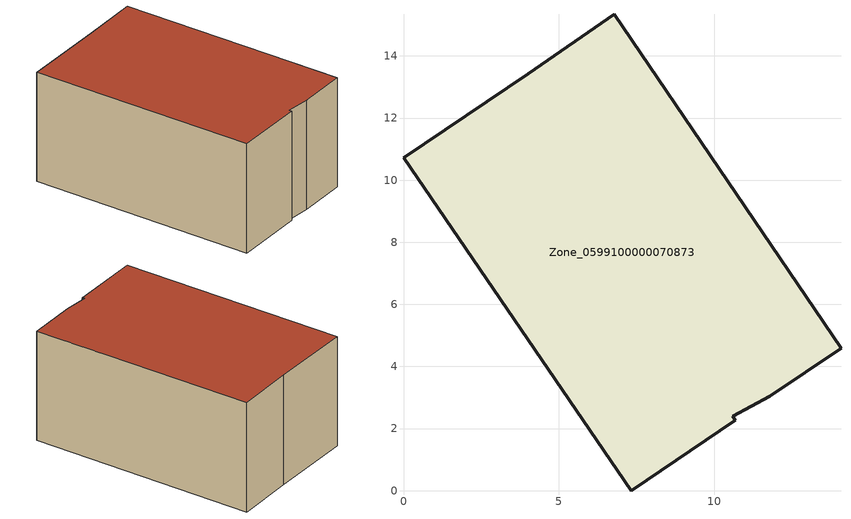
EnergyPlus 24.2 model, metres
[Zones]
Zone_0599100000070873
 floor ground (C_G): 0,10.73 4.02,13.42 6.79,15.34 14.09,4.59 11.8,3.03 10.6,2.39 10.68,2.27 7.33,0 z0
 wall outside (C_F): 4.02,13.42 0,10.73 7.33,0 10.68,2.27 10.6,2.39 11.8,3.03 14.09,4.59 6.79,15.34 4.02,13.42 z0:6.45
 roof outside (C_R): 10.6,2.39 11.8,3.03 14.09,4.59 6.79,15.34 4.02,13.42 0,10.73 7.33,0 10.68,2.27 z6.45
[BUILDING]
Pand.0599100000070873: North Axis=0; Terrain=City; Loads Convergence Tolerance Value=0.04; Temperature Convergence Tolerance Value=0.4; Solar Distribution=FullExterior; Maximum Number of Warmup Days=25; Minimum Number of Warmup Days=1
[Site:Location]
Rotterdam.The.Hague.AP_ZH_NLD Design_Conditions: Latitude=51.96; Longitude=4.45; Time Zone=1; Elevation=-4.5
[SITE:GROUNDTEMPERATURE:BUILDINGSURFACE]
18, 18, 18, 18, 18, 18, 18, 18, 18, 18, 18, 18
[MATERIAL] Thermal Absorptance=0.9; Solar Absorptance=0.7; Visible Absorptance=0.7
Name | Roughness | Thickness | Conductivity | Density | Specific Heat
G.D.1992-2005 | MediumSmooth | 0.15 | 0.06 | 540 | 1210
F.D.1992-2005 | Rough | 0.3 | 0.12 | 1920 | 840
R.D.1992-2005 | MediumRough | 0.2 | 0.08 | 1500 | 1000
[CONSTRUCTION]
C_G: G.D.1992-2005
C_F: F.D.1992-2005
C_R: R.D.1992-2005
[ZONE]
Zone_0599100000070873: Type=1; Multiplier=1; Ceiling Height=Autocalculate; Volume=Autocalculate; Floor Area=autocalculate; Part of Total Floor Area=Yes
[ZONEINFILTRATION:DESIGNFLOWRATE]
Infil_Zone_0599100000070873: Zone or ZoneList or Space or SpaceList=Zone_0599100000070873; Schedule=AlwaysOn; Design Flow Rate Calculation Method=Flow/Area; Flow Rate per Floor Area=0.0021; Constant Term Coefficient=1; Temperature Term Coefficient=0; Velocity Term Coefficient=0; Velocity Squared Term Coefficient=0
[HVACTEMPLATE:ZONE:IDEALLOADSAIRSYSTEM]
Zone_0599100000070873: Maximum Heating Supply Air Temperature=50; Minimum Cooling Supply Air Temperature=13; Maximum Heating Supply Air Humidity Ratio=0.0156; Minimum Cooling Supply Air Humidity Ratio=0.0077; Heating Limit=NoLimit; Cooling Limit=NoLimit; Dehumidification Control Type=ConstantSensibleHeatRatio; Cooling Sensible Heat Ratio=0.7; Dehumidification Setpoint=60; Humidification Control Type=None; Humidification Setpoint=30; Outdoor Air Method=None; Outdoor Air Flow Rate per Person=0.00944; Outdoor Air Flow Rate per Zone Floor Area=0; Outdoor Air Flow Rate per Zone=0; Demand Controlled Ventilation Type=None; Outdoor Air Economizer Type=NoEconomizer; Heat Recovery Type=None; Sensible Heat Recovery Effectiveness=0.7; Latent Heat Recovery Effectiveness=0.65
[ZONECONTROL:THERMOSTAT]
ThermostatControl_Zone_0599100000070873: Zone or ZoneList=Zone_0599100000070873; Control Type Schedule=DualSetpointControlType; Control 1=Thermostat_Zone_0599100000070873; Temperature Difference Between Cutout And Setpoint=0
[THERMOSTATSETPOINT:DUALSETPOINT]
Thermostat_Zone_0599100000070873: Heating Setpoint Temperature Schedule=HeatingSetpoint_Zone_0599100000070873; Cooling Setpoint Temperature Schedule=CoolingSetpoint_Zone_0599100000070873
[SCHEDULE:COMPACT]
HeatingSetpoint_Zone_0599100000070873: Through: 12/31, For: AllDays, Until: 24:00, 21
CoolingSetpoint_Zone_0599100000070873: Through: 12/31, For: AllDays, Until: 24:00, 24
DualSetpointControlType: Through: 12/31, For: AllDays, Until: 24:00, 4
AlwaysOn: Through: 12/31, For: AllDays, Until: 24:00, 1
